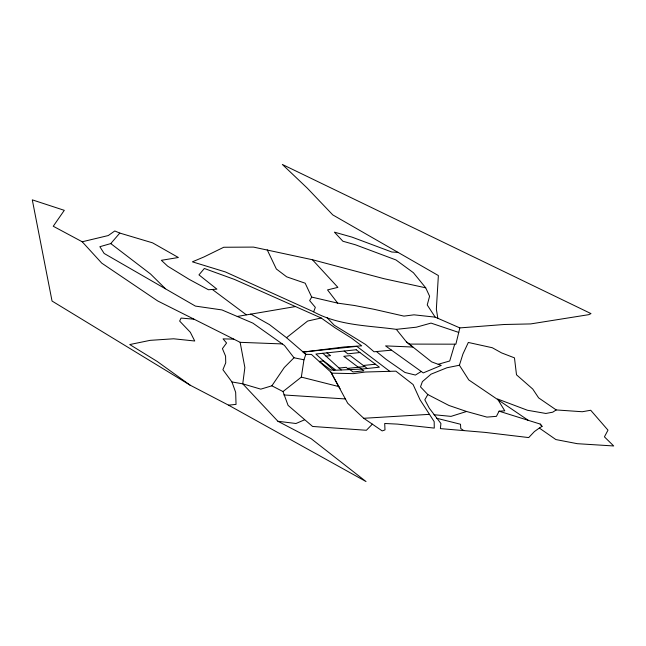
<?xml version="1.0" encoding="UTF-8"?>
<svg xmlns="http://www.w3.org/2000/svg" width="646" height="646" viewBox="0 0 646 646"><rect width="100%" height="100%" fill="white"/><g stroke="black" fill="none" stroke-linecap="round" stroke-linejoin="round"><path stroke-width="0.97" d="M372.354 424.156L363.73 418.285L347.718 403.257L331.414 373.146L353.515 373.63L365.418 372.015L395.893 371.159L413.101 384.54L420.078 399.826L434.177 421.62L434.273 428.096L397.492 424.107L384.701 423.485L384.992 429.921L382.182 430.906L372.354 424.156L366.395 430.276L312.591 426.457L288.068 405.365L283.005 391.565L301.335 377.103L303.959 359.782L305.808 354.331L303.176 352.054L344.649 346.902L361.712 345.852L351.569 338.165L334.773 327.603L321.183 317.993L234.563 279.46L204.354 268.486L198.96 274.873L216.919 289.15L208.408 289.739L189.165 279.355L167.726 266.217L161.363 260.306L178.369 257.504L152.553 242.839L119.801 233.069L114.786 230.969L108.27 235.548L82.212 241.774L53.247 226.253L64.293 210.33L32.3 199.856L52.043 301.036L190.053 385.129L228.539 405.163L366.016 481.545L311.162 438.691L277.925 421.281L242.743 383.829L231.938 381.947L222.91 369.698L225.737 362.842L225.575 356.156L222.426 348.63L226.576 343.018L223.048 338.867L233.723 339.118M459.839 327.902L435.186 317.138L427.232 304.969L429.59 296.231L425.706 287.817L383.885 278.668L312.43 259.74L253.466 247.095L223.742 247.256L203.91 256.971L192.395 261.832L225.422 271.95L313.625 311.824C339.021 325.713 368.398 325.527 396.321 329.347L406.415 341.863L409.193 344.092L455.874 344.181L459.839 327.902L504.106 324.502L530.657 323.921L588.676 314.683L590.993 313.601L282.342 164.455L307.294 188.156L332.779 214.908L438.368 275.551L436.357 309.192L437.827 318.284M459.411 365.232L462.899 354.105L468.326 342.453L492.309 347.742L501.587 352.902L514.466 357.86L516.501 374.809L532.756 389.053L538.627 397.871L556.206 409.935L582.296 411.736L590.71 410.258L607.991 430.155L604.43 436.849L613.7 445.966L577.29 443.689L555.883 439.563L539.329 428.056L534.412 431.56L528.703 437.576L485.089 432.392L440.386 428.613L440.919 423.493L429.324 408.248L424.81 399.793L427.822 394.553L420.506 386.881L422.387 381.633L431.068 374.155L446.919 367.76L459.411 365.232L468.778 379.929L528.307 420.344L540.217 424.075L542.051 426.376L539.329 428.056M454.719 344.181L449.721 360.985L438.214 364.296M313.625 311.824L315.337 307.367L309.644 300.6L311.695 297.079L305.178 283.206L286.671 276.827L276.351 268.994L267.194 249.808M556.206 409.935L552.75 412.18L545.87 413.464L527.459 410.258L497.525 398.97L504.768 410.848L499.067 411.171L496.427 416.347L486.906 417.106L466.565 411.478L448.954 405.47L427.822 394.553M82.212 241.774L101.761 263.156L157.697 300.947L240.142 342.323L244.866 367.558L242.743 383.829L260.798 389.15L271.877 385.807L284.313 367.485L293.995 357.771L303.959 359.782M293.995 357.771L284.482 345.489L252.893 323.129L221.933 309.927L195.399 306.091L104.159 253.466L99.855 246.707L110.773 243.582L119.801 233.069M250.737 314.029L269.447 324.599L286.533 337.705L307.625 321.054L321.183 317.993M421.232 371.466L415.418 375.06L404.985 372.484L386.098 359.354L376.432 351.553M304.541 419.819L295.981 423.501L277.925 421.281M466.565 411.478L451.029 416.379L433.991 414.724M237.26 316.459L295.198 306.592M396.321 329.347L416.339 327.191L431.011 323.097L458.781 332.44M303.176 352.054L356.85 346.361L389.764 371.329M325.996 356.14L330.59 355.655L326.884 352.869M359.911 352.546L347.855 353.83L344.148 351.036M339.061 368.067L346.095 367.324L349.163 369.633M363.351 365.491L375.415 364.215M364.772 366.557L348.194 368.317L353.039 371.967L363.827 370.82L358.982 367.17M228.539 405.163L236.04 404.388L235.669 392.34L231.938 381.947M391.524 350.164L374.026 351.771L365.539 344.48L334.16 325.132L327.191 317.816M363.73 418.285L429.469 414.344M240.142 342.323L282.359 343.938M398.017 252.368L391.864 252.029L352.005 237.122L334.402 232.148L342.889 241.233L355.381 244.761L395.941 259.934L413.408 272.717L425.706 287.817M283.844 394.956L345.449 398.953M193.816 319.172L181.082 318.082L179.636 321.07L190.32 332.262L194.729 340.999L173.588 338.787L150.09 340.353L129.757 344.552L157.22 361.453L190.053 385.129M435.186 317.138L414.005 314.828L403.944 316.112L373.873 309.256L354.299 305.469L337.705 303.135L311.695 297.079M436.478 418.212L460.517 424.252L460.743 428.484L463.755 430.583M301.335 377.103L338.859 386.599L340.079 388.779M499.059 411.171L528.307 420.344M271.877 385.807L283.005 391.565M212.332 289.448L246.263 314.772M367.324 368.478L350.245 355.623L343.769 356.309L358.304 367.243M110.773 243.582L150.526 273.993L165.473 288.746M406.415 341.863L431.649 361.881L441.25 365.418L423.243 372.904L385.549 345.885L412.851 347.039L409.193 344.092M286.533 337.705L305.808 354.331L311.477 354.444L331.979 373.154M322.871 353.289L341.161 369.98M312.43 259.74L337.89 287.365L327.538 289.909L337.705 303.135M540.217 424.075L542.042 426.376M330.889 372.161L338.859 386.599M356.204 349.761L315.894 354.032L333.724 370.311L361.687 369.076L379.388 367.203L356.204 349.761M323.622 360.944L319.302 361.397L330.93 370.15L335.242 369.69L323.622 360.944"/></g></svg>
